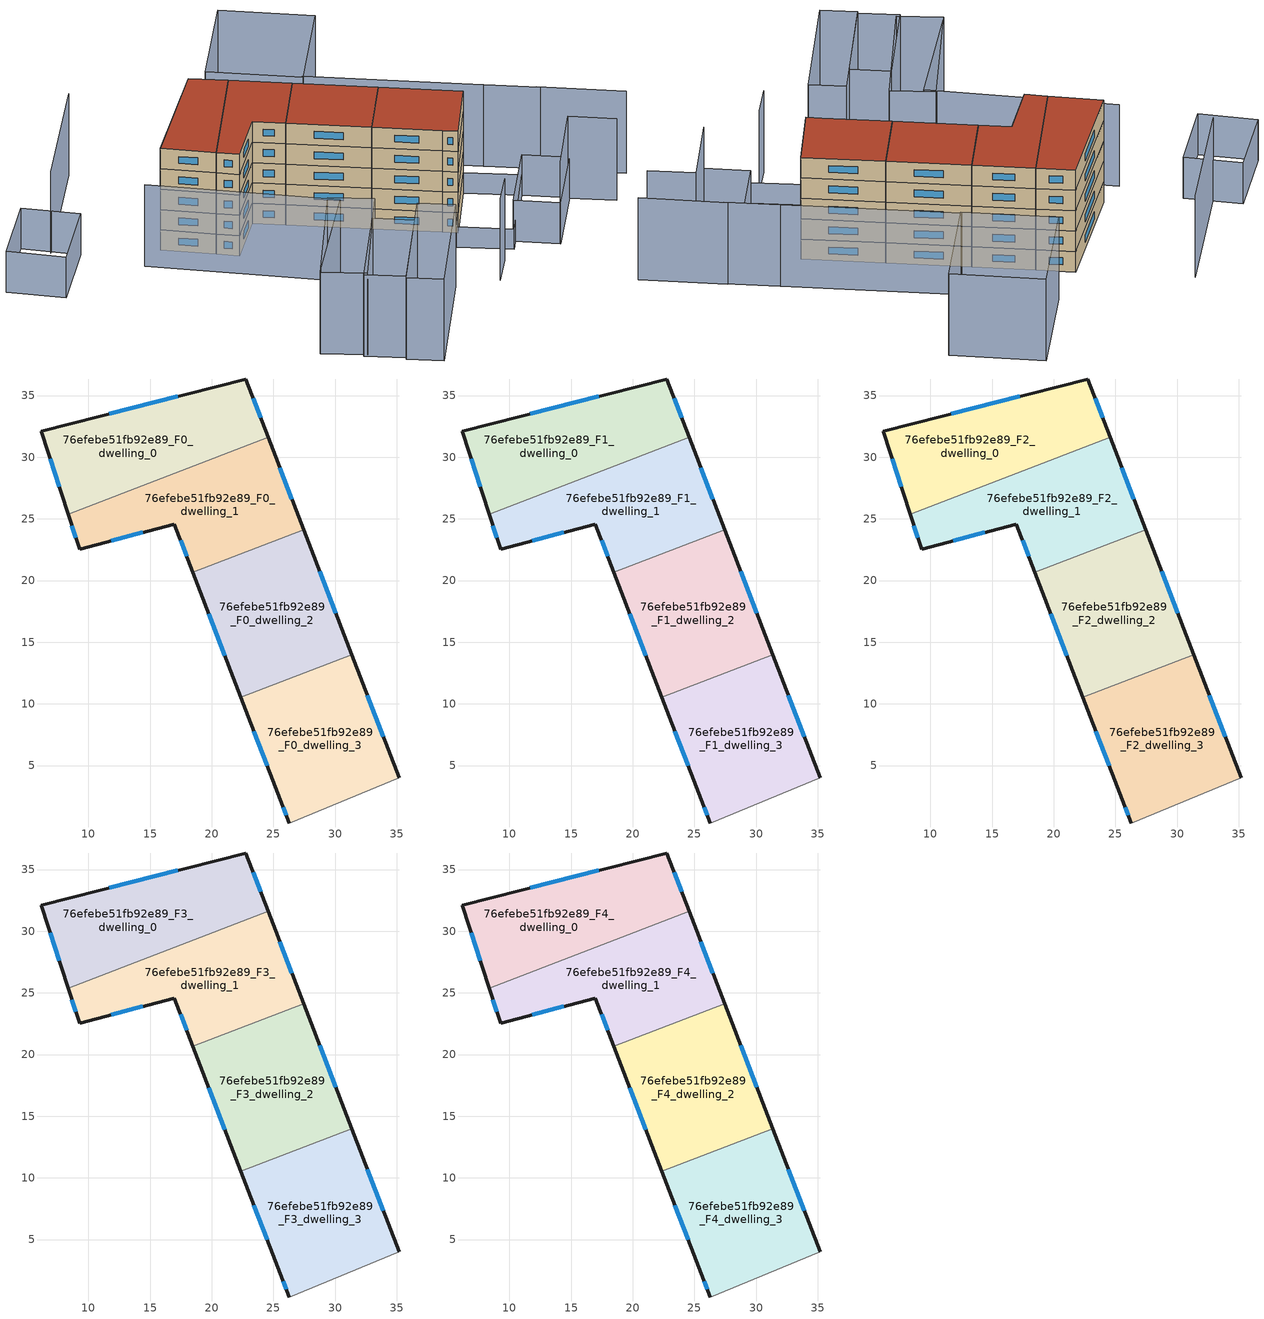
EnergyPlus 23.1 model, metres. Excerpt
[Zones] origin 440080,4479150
76efebe51fb92e89_F0_dwelling_0
 floor ground (EU_floor_Construction): 22.75,36.34 24.57,31.62 8.36,25.39 6.18,32.11 z0
 wall outside (EU_wall_Construction): 24.57,31.62 22.75,36.34 6.18,32.11 8.36,25.39 z0:3
 wall to 76efebe51fb92e89_F0_dwelling_1 (EU_wall_Construction): 8.36,25.39 24.57,31.62 z0:3
 window (EU_Window_Construction): 6.91,29.88 7.64,27.62 / 17.26,34.94 11.68,33.51 / 23.97,33.19 23.35,34.78 z0.99:2.01
76efebe51fb92e89_F0_dwelling_1
 floor ground (EU_floor_Construction): 24.57,31.62 27.46,24.11 18.48,20.65 16.97,24.58 9.29,22.54 8.36,25.39 z0
 wall outside (EU_wall_Construction): 27.46,24.11 24.57,31.62 / 8.36,25.39 9.29,22.54 16.97,24.58 18.48,20.65 z0:3
 wall to 76efebe51fb92e89_F0_dwelling_2 (EU_wall_Construction): 18.48,20.65 27.46,24.11 z0:3
 window (EU_Window_Construction): 26.5,26.6 25.52,29.13 / 17.47,23.28 17.98,21.95 / 11.83,23.21 14.42,23.9 / 8.67,24.44 8.98,23.48 z0.99:2.01
76efebe51fb92e89_F0_dwelling_2
 floor ground (EU_floor_Construction): 27.46,24.11 31.34,14.01 22.36,10.55 18.48,20.65 z0
 wall outside (EU_wall_Construction): 18.48,20.65 22.36,10.55 / 31.34,14.01 27.46,24.11 z0:3
 wall to 76efebe51fb92e89_F0_dwelling_3 (EU_wall_Construction): 22.36,10.55 31.34,14.01 z0:3
 window (EU_Window_Construction): 19.76,17.3 21.07,13.9 / 30.06,17.36 28.75,20.76 z0.99:2.01
76efebe51fb92e89_F0_dwelling_3
 floor ground (EU_floor_Construction): 31.34,14.01 35.19,4 26.28,0.35 25.56,2.24 22.36,10.55 z0
 wall outside (EU_wall_Construction): 35.19,4 31.34,14.01 / 22.36,10.55 25.56,2.24 26.28,0.35 z0:3
 wall adiabatic (EU_wall_Construction): 26.28,0.35 35.19,4 z0:3
 window (EU_Window_Construction): 33.92,7.32 32.62,10.69 / 25.8,1.61 26.04,0.97 / 23.42,7.79 24.5,4.99 z0.99:2.01
76efebe51fb92e89_F1_dwelling_0
 floor to 76efebe51fb92e89_F0_dwelling_0 (EU_floor_Construction): 22.75,36.34 24.57,31.62 8.36,25.39 6.18,32.11 z3
 wall outside (EU_wall_Construction): 24.57,31.62 22.75,36.34 6.18,32.11 8.36,25.39 z3:6
 wall to 76efebe51fb92e89_F1_dwelling_1 (EU_wall_Construction): 8.36,25.39 24.57,31.62 z3:6
 window (EU_Window_Construction): 6.91,29.88 7.64,27.62 / 17.26,34.94 11.68,33.51 / 23.97,33.19 23.35,34.78 z3.99:5.01
76efebe51fb92e89_F1_dwelling_1
 floor to 76efebe51fb92e89_F0_dwelling_1 (EU_floor_Construction): 24.57,31.62 27.46,24.11 18.48,20.65 16.97,24.58 9.29,22.54 8.36,25.39 z3
 wall outside (EU_wall_Construction): 27.46,24.11 24.57,31.62 / 8.36,25.39 9.29,22.54 16.97,24.58 18.48,20.65 z3:6
 wall to 76efebe51fb92e89_F1_dwelling_2 (EU_wall_Construction): 18.48,20.65 27.46,24.11 z3:6
 window (EU_Window_Construction): 26.5,26.6 25.52,29.13 / 17.47,23.28 17.98,21.95 / 11.83,23.21 14.42,23.9 / 8.67,24.44 8.98,23.48 z3.99:5.01
76efebe51fb92e89_F1_dwelling_2
 floor to 76efebe51fb92e89_F0_dwelling_2 (EU_floor_Construction): 27.46,24.11 31.34,14.01 22.36,10.55 18.48,20.65 z3
 wall outside (EU_wall_Construction): 18.48,20.65 22.36,10.55 / 31.34,14.01 27.46,24.11 z3:6
 wall to 76efebe51fb92e89_F1_dwelling_3 (EU_wall_Construction): 22.36,10.55 31.34,14.01 z3:6
 window (EU_Window_Construction): 19.76,17.3 21.07,13.9 / 30.06,17.36 28.75,20.76 z3.99:5.01
76efebe51fb92e89_F1_dwelling_3
 floor to 76efebe51fb92e89_F0_dwelling_3 (EU_floor_Construction): 31.34,14.01 35.19,4 26.28,0.35 25.56,2.24 22.36,10.55 z3
 wall outside (EU_wall_Construction): 35.19,4 31.34,14.01 / 22.36,10.55 25.56,2.24 26.28,0.35 z3:6
 wall adiabatic (EU_wall_Construction): 26.28,0.35 35.19,4 z3:6
 window (EU_Window_Construction): 33.92,7.32 32.62,10.69 / 25.8,1.61 26.04,0.97 / 23.42,7.79 24.5,4.99 z3.99:5.01
76efebe51fb92e89_F2_dwelling_0
 floor to 76efebe51fb92e89_F1_dwelling_0 (EU_floor_Construction): 22.75,36.34 24.57,31.62 8.36,25.39 6.18,32.11 z6
 wall outside (EU_wall_Construction): 24.57,31.62 22.75,36.34 6.18,32.11 8.36,25.39 z6:9
 wall to 76efebe51fb92e89_F2_dwelling_1 (EU_wall_Construction): 8.36,25.39 24.57,31.62 z6:9
 window (EU_Window_Construction): 6.91,29.88 7.64,27.62 / 17.26,34.94 11.68,33.51 / 23.97,33.19 23.35,34.78 z6.99:8.01
76efebe51fb92e89_F2_dwelling_1
 floor to 76efebe51fb92e89_F1_dwelling_1 (EU_floor_Construction): 24.57,31.62 27.46,24.11 18.48,20.65 16.97,24.58 9.29,22.54 8.36,25.39 z6
 wall outside (EU_wall_Construction): 27.46,24.11 24.57,31.62 / 8.36,25.39 9.29,22.54 16.97,24.58 18.48,20.65 z6:9
 wall to 76efebe51fb92e89_F2_dwelling_2 (EU_wall_Construction): 18.48,20.65 27.46,24.11 z6:9
 window (EU_Window_Construction): 26.5,26.6 25.52,29.13 / 17.47,23.28 17.98,21.95 / 11.83,23.21 14.42,23.9 / 8.67,24.44 8.98,23.48 z6.99:8.01
76efebe51fb92e89_F2_dwelling_2
 floor to 76efebe51fb92e89_F1_dwelling_2 (EU_floor_Construction): 27.46,24.11 31.34,14.01 22.36,10.55 18.48,20.65 z6
 wall outside (EU_wall_Construction): 18.48,20.65 22.36,10.55 / 31.34,14.01 27.46,24.11 z6:9
 wall to 76efebe51fb92e89_F2_dwelling_3 (EU_wall_Construction): 22.36,10.55 31.34,14.01 z6:9
 window (EU_Window_Construction): 19.76,17.3 21.07,13.9 / 30.06,17.36 28.75,20.76 z6.99:8.01
76efebe51fb92e89_F2_dwelling_3
 floor to 76efebe51fb92e89_F1_dwelling_3 (EU_floor_Construction): 31.34,14.01 35.19,4 26.28,0.35 25.56,2.24 22.36,10.55 z6
 wall outside (EU_wall_Construction): 35.19,4 31.34,14.01 / 22.36,10.55 25.56,2.24 26.28,0.35 z6:9
 wall adiabatic (EU_wall_Construction): 26.28,0.35 35.19,4 z6:9
 window (EU_Window_Construction): 33.92,7.32 32.62,10.69 / 25.8,1.61 26.04,0.97 / 23.42,7.79 24.5,4.99 z6.99:8.01
76efebe51fb92e89_F3_dwelling_0
 floor to 76efebe51fb92e89_F2_dwelling_0 (EU_floor_Construction): 22.75,36.34 24.57,31.62 8.36,25.39 6.18,32.11 z9
 wall outside (EU_wall_Construction): 24.57,31.62 22.75,36.34 6.18,32.11 8.36,25.39 z9:12
 wall to 76efebe51fb92e89_F3_dwelling_1 (EU_wall_Construction): 8.36,25.39 24.57,31.62 z9:12
 window (EU_Window_Construction): 6.91,29.88 7.64,27.62 / 17.26,34.94 11.68,33.51 / 23.97,33.19 23.35,34.78 z9.99:11.01
76efebe51fb92e89_F3_dwelling_1
 floor to 76efebe51fb92e89_F2_dwelling_1 (EU_floor_Construction): 24.57,31.62 27.46,24.11 18.48,20.65 16.97,24.58 9.29,22.54 8.36,25.39 z9
 wall outside (EU_wall_Construction): 27.46,24.11 24.57,31.62 / 8.36,25.39 9.29,22.54 16.97,24.58 18.48,20.65 z9:12
 wall to 76efebe51fb92e89_F3_dwelling_2 (EU_wall_Construction): 18.48,20.65 27.46,24.11 z9:12
 window (EU_Window_Construction): 26.5,26.6 25.52,29.13 / 17.47,23.28 17.98,21.95 / 11.83,23.21 14.42,23.9 / 8.67,24.44 8.98,23.48 z9.99:11.01
76efebe51fb92e89_F3_dwelling_2
 floor to 76efebe51fb92e89_F2_dwelling_2 (EU_floor_Construction): 27.46,24.11 31.34,14.01 22.36,10.55 18.48,20.65 z9
 wall outside (EU_wall_Construction): 18.48,20.65 22.36,10.55 / 31.34,14.01 27.46,24.11 z9:12
 wall to 76efebe51fb92e89_F3_dwelling_3 (EU_wall_Construction): 22.36,10.55 31.34,14.01 z9:12
 window (EU_Window_Construction): 19.76,17.3 21.07,13.9 / 30.06,17.36 28.75,20.76 z9.99:11.01
76efebe51fb92e89_F3_dwelling_3
 floor to 76efebe51fb92e89_F2_dwelling_3 (EU_floor_Construction): 31.34,14.01 35.19,4 26.28,0.35 25.56,2.24 22.36,10.55 z9
 wall outside (EU_wall_Construction): 35.19,4 31.34,14.01 / 22.36,10.55 25.56,2.24 26.28,0.35 z9:12
 wall adiabatic (EU_wall_Construction): 26.28,0.35 35.19,4 z9:12
 window (EU_Window_Construction): 33.92,7.32 32.62,10.69 / 25.8,1.61 26.04,0.97 / 23.42,7.79 24.5,4.99 z9.99:11.01
76efebe51fb92e89_F4_dwelling_0
 floor to 76efebe51fb92e89_F3_dwelling_0 (EU_floor_Construction): 22.75,36.34 24.57,31.62 8.36,25.39 6.18,32.11 z12
 wall outside (EU_wall_Construction): 24.57,31.62 22.75,36.34 6.18,32.11 8.36,25.39 z12:15
 wall to 76efebe51fb92e89_F4_dwelling_1 (EU_wall_Construction): 8.36,25.39 24.57,31.62 z12:15
 window (EU_Window_Construction): 6.91,29.88 7.64,27.62 / 17.26,34.94 11.68,33.51 / 23.97,33.19 23.35,34.78 z12.99:14.01
 roof outside (EU_roof_Construction): 24.57,31.62 22.75,36.34 6.18,32.11 8.36,25.39 z15
76efebe51fb92e89_F4_dwelling_1
 floor to 76efebe51fb92e89_F3_dwelling_1 (EU_floor_Construction): 24.57,31.62 27.46,24.11 18.48,20.65 16.97,24.58 9.29,22.54 8.36,25.39 z12
 wall outside (EU_wall_Construction): 27.46,24.11 24.57,31.62 / 8.36,25.39 9.29,22.54 16.97,24.58 18.48,20.65 z12:15
 wall to 76efebe51fb92e89_F4_dwelling_2 (EU_wall_Construction): 18.48,20.65 27.46,24.11 z12:15
 window (EU_Window_Construction): 26.5,26.6 25.52,29.13 / 17.47,23.28 17.98,21.95 / 11.83,23.21 14.42,23.9 / 8.67,24.44 8.98,23.48 z12.99:14.01
 roof outside (EU_roof_Construction): 27.46,24.11 24.57,31.62 8.36,25.39 9.29,22.54 16.97,24.58 18.48,20.65 z15
76efebe51fb92e89_F4_dwelling_2
 floor to 76efebe51fb92e89_F3_dwelling_2 (EU_floor_Construction): 27.46,24.11 31.34,14.01 22.36,10.55 18.48,20.65 z12
 wall outside (EU_wall_Construction): 18.48,20.65 22.36,10.55 / 31.34,14.01 27.46,24.11 z12:15
 wall to 76efebe51fb92e89_F4_dwelling_3 (EU_wall_Construction): 22.36,10.55 31.34,14.01 z12:15
 window (EU_Window_Construction): 19.76,17.3 21.07,13.9 / 30.06,17.36 28.75,20.76 z12.99:14.01
 roof outside (EU_roof_Construction): 31.34,14.01 27.46,24.11 18.48,20.65 22.36,10.55 z15
76efebe51fb92e89_F4_dwelling_3
 floor to 76efebe51fb92e89_F3_dwelling_3 (EU_floor_Construction): 31.34,14.01 35.19,4 26.28,0.35 25.56,2.24 22.36,10.55 z12
 wall outside (EU_wall_Construction): 35.19,4 31.34,14.01 / 22.36,10.55 25.56,2.24 26.28,0.35 z12:15
 wall adiabatic (EU_wall_Construction): 26.28,0.35 35.19,4 z12:15
 window (EU_Window_Construction): 33.92,7.32 32.62,10.69 / 25.8,1.61 26.04,0.97 / 23.42,7.79 24.5,4.99 z12.99:14.01
 roof outside (EU_roof_Construction): 35.19,4 31.34,14.01 22.36,10.55 25.56,2.24 26.28,0.35 z15
shading: 18.42,-9.38 22.97,-7.73 / 29.57,-12.27 39.87,-8.27 / 39.87,-8.27 42.11,-14.06 / 1.94,32.2 9.47,8.6 / 9.47,8.6 -6.75,3.43 / 48.47,-12.23 44.51,-1.64 / 44.62,-2.13 42.08,4.54 / 42.03,4.52 33.9,25.86 / 17.36,50.37 -0.45,44.19 / -3.74,-7.02 12.92,-0.47 / 12.92,-0.47 14.68,-4.97 / 14.68,-4.97 -1.98,-11.51 / -1.98,-11.51 -3.74,-7.02 / 9.15,-1.95 -3.46,-6.91 / -3.46,-6.91 -5.42,-1.92 / -5.42,-1.92 7.19,3.03 / 7.19,3.03 9.15,-1.95 / -7.27,3.21 9.19,10.26 / 9.19,10.26 11.53,4.8 / 11.53,4.8 -4.93,-2.26 / -4.93,-2.26 -7.27,3.21 / 29.52,37.23 43.5,42.35 / 43.5,42.35 47.73,30.79 / 47.73,30.79 33.75,25.67 / 33.75,25.67 29.52,37.23 z0:12; 39.99,-8.48 29.67,-12.34 / 29.67,-12.34 27.56,-6.67 / 27.56,-6.67 37.88,-2.82 / 37.88,-2.82 39.99,-8.48 / 0.91,40.63 -9.22,37.73 / -9.22,37.73 -11.34,45.12 / -11.34,45.12 -1.21,48.02 / -1.21,48.02 0.91,40.63 z0:6; 37.95,-2.79 25.87,-7.68 / 25.87,-7.68 23.12,-0.89 / 23.12,-0.89 35.19,4 / 35.19,4 37.95,-2.79 z0:3
[Building]
EU S2 Campaign: North Axis=0; Terrain=City; Solar Distribution=FullExterior
[Site:Location]
Madrid: Latitude=40.5; Longitude=-3.5; Time Zone=1; Elevation=609
[SizingPeriod:WeatherFileDays]
AnnualSizingPeriod: Begin Month=1; Begin Day of Month=1; End Month=12; End Day of Month=31; Day of Week for Start Day=Monday; Use Weather File Daylight Saving Period=No; Use Weather File Rain and Snow Indicators=No
[MATERIAL]
EU_InternalMass_Material: Roughness=MediumRough; Thickness=0.1; Conductivity=1; Density=1800; Specific Heat=900; Thermal Absorptance=0.9; Solar Absorptance=0.7; Visible Absorptance=0.7
[MATERIAL:NOMASS] Roughness=MediumRough; Thermal Absorptance=0.9; Solar Absorptance=0.7; Visible Absorptance=0.7
Name | Thermal Resistance
EU_wall_NoMass | 0.609216
EU_roof_NoMass | 0.513268
EU_floor_NoMass | 0.568163
[WINDOWMATERIAL:SIMPLEGLAZINGSYSTEM]
EU_Window_SimpleGlazing: UFactor=5.50606; Solar Heat Gain Coefficient=0.85; Visible Transmittance=0.85
[CONSTRUCTION]
EU_wall_Construction: EU_wall_NoMass
EU_roof_Construction: EU_roof_NoMass
EU_floor_Construction: EU_floor_NoMass
EU_InternalMass_Construction: EU_InternalMass_Material
EU_Window_Construction: EU_Window_SimpleGlazing
[ZONE] Type=1; Multiplier=1; Ceiling Height=autocalculate; Floor Area=autocalculate; Part of Total Floor Area=Yes
Name | Volume
76efebe51fb92e89_F0_dwelling_0; 76efebe51fb92e89_F1_dwelling_0; 76efebe51fb92e89_F2_dwelling_0; 76efebe51fb92e89_F3_dwelling_0; 76efebe51fb92e89_F4_dwelling_0 | 312.604
76efebe51fb92e89_F0_dwelling_1; 76efebe51fb92e89_F1_dwelling_1; 76efebe51fb92e89_F2_dwelling_1; 76efebe51fb92e89_F3_dwelling_1; 76efebe51fb92e89_F4_dwelling_1 | 312.636
76efebe51fb92e89_F0_dwelling_2 | 312.593
76efebe51fb92e89_F1_dwelling_2; 76efebe51fb92e89_F2_dwelling_2; 76efebe51fb92e89_F3_dwelling_2; 76efebe51fb92e89_F4_dwelling_2 | 312.591
76efebe51fb92e89_F0_dwelling_3; 76efebe51fb92e89_F1_dwelling_3; 76efebe51fb92e89_F2_dwelling_3; 76efebe51fb92e89_F3_dwelling_3; 76efebe51fb92e89_F4_dwelling_3 | 312.624
[INTERNALMASS] Construction=EU_InternalMass_Construction
Name | Zone or ZoneList | Surface Area
76efebe51fb92e89_F0_dwelling_0_EU_InternalMass | 76efebe51fb92e89_F0_dwelling_0 | 104.201
76efebe51fb92e89_F0_dwelling_1_EU_InternalMass | 76efebe51fb92e89_F0_dwelling_1 | 104.212
76efebe51fb92e89_F0_dwelling_2_EU_InternalMass | 76efebe51fb92e89_F0_dwelling_2 | 104.197
76efebe51fb92e89_F0_dwelling_3_EU_InternalMass | 76efebe51fb92e89_F0_dwelling_3 | 104.208
76efebe51fb92e89_F1_dwelling_0_EU_InternalMass | 76efebe51fb92e89_F1_dwelling_0 | 104.201
76efebe51fb92e89_F1_dwelling_1_EU_InternalMass | 76efebe51fb92e89_F1_dwelling_1 | 104.212
76efebe51fb92e89_F1_dwelling_2_EU_InternalMass | 76efebe51fb92e89_F1_dwelling_2 | 104.197
76efebe51fb92e89_F1_dwelling_3_EU_InternalMass | 76efebe51fb92e89_F1_dwelling_3 | 104.208
76efebe51fb92e89_F2_dwelling_0_EU_InternalMass | 76efebe51fb92e89_F2_dwelling_0 | 104.201
76efebe51fb92e89_F2_dwelling_1_EU_InternalMass | 76efebe51fb92e89_F2_dwelling_1 | 104.212
76efebe51fb92e89_F2_dwelling_2_EU_InternalMass | 76efebe51fb92e89_F2_dwelling_2 | 104.197
76efebe51fb92e89_F2_dwelling_3_EU_InternalMass | 76efebe51fb92e89_F2_dwelling_3 | 104.208
76efebe51fb92e89_F3_dwelling_0_EU_InternalMass | 76efebe51fb92e89_F3_dwelling_0 | 104.201
76efebe51fb92e89_F3_dwelling_1_EU_InternalMass | 76efebe51fb92e89_F3_dwelling_1 | 104.212
76efebe51fb92e89_F3_dwelling_2_EU_InternalMass | 76efebe51fb92e89_F3_dwelling_2 | 104.197
76efebe51fb92e89_F3_dwelling_3_EU_InternalMass | 76efebe51fb92e89_F3_dwelling_3 | 104.208
76efebe51fb92e89_F4_dwelling_0_EU_InternalMass | 76efebe51fb92e89_F4_dwelling_0 | 104.201
76efebe51fb92e89_F4_dwelling_1_EU_InternalMass | 76efebe51fb92e89_F4_dwelling_1 | 104.212
76efebe51fb92e89_F4_dwelling_2_EU_InternalMass | 76efebe51fb92e89_F4_dwelling_2 | 104.197
76efebe51fb92e89_F4_dwelling_3_EU_InternalMass | 76efebe51fb92e89_F4_dwelling_3 | 104.208
[OTHEREQUIPMENT] Fuel Type=Electricity; Design Level Calculation Method=Watts/Area; Power per Zone Floor Area=1; Fraction Latent=0; Fraction Radiant=0; Fraction Lost=0; Carbon Dioxide Generation Rate=0; EndUse Subcategory=EU_Step8_InternalGains
Name | Zone or ZoneList or Space or SpaceList | Schedule
EU_Step8_InternalGain_76efebe51fb92e89_F0_dwelling_0_f000 | 76efebe51fb92e89_F0_dwelling_0 | EU_Step8_GainSchedule_76efebe51fb92e89_F0_dwelling_0_f000
EU_Step8_InternalGain_76efebe51fb92e89_F0_dwelling_1_f000 | 76efebe51fb92e89_F0_dwelling_1 | EU_Step8_GainSchedule_76efebe51fb92e89_F0_dwelling_1_f000
EU_Step8_InternalGain_76efebe51fb92e89_F0_dwelling_2_f000 | 76efebe51fb92e89_F0_dwelling_2 | EU_Step8_GainSchedule_76efebe51fb92e89_F0_dwelling_2_f000
EU_Step8_InternalGain_76efebe51fb92e89_F0_dwelling_3_f000 | 76efebe51fb92e89_F0_dwelling_3 | EU_Step8_GainSchedule_76efebe51fb92e89_F0_dwelling_3_f000
EU_Step8_InternalGain_76efebe51fb92e89_F1_dwelling_0_f000 | 76efebe51fb92e89_F1_dwelling_0 | EU_Step8_GainSchedule_76efebe51fb92e89_F1_dwelling_0_f000
EU_Step8_InternalGain_76efebe51fb92e89_F1_dwelling_1_f000 | 76efebe51fb92e89_F1_dwelling_1 | EU_Step8_GainSchedule_76efebe51fb92e89_F1_dwelling_1_f000
EU_Step8_InternalGain_76efebe51fb92e89_F1_dwelling_2_f000 | 76efebe51fb92e89_F1_dwelling_2 | EU_Step8_GainSchedule_76efebe51fb92e89_F1_dwelling_2_f000
EU_Step8_InternalGain_76efebe51fb92e89_F1_dwelling_3_f000 | 76efebe51fb92e89_F1_dwelling_3 | EU_Step8_GainSchedule_76efebe51fb92e89_F1_dwelling_3_f000
EU_Step8_InternalGain_76efebe51fb92e89_F2_dwelling_0_f000 | 76efebe51fb92e89_F2_dwelling_0 | EU_Step8_GainSchedule_76efebe51fb92e89_F2_dwelling_0_f000
EU_Step8_InternalGain_76efebe51fb92e89_F2_dwelling_1_f000 | 76efebe51fb92e89_F2_dwelling_1 | EU_Step8_GainSchedule_76efebe51fb92e89_F2_dwelling_1_f000
EU_Step8_InternalGain_76efebe51fb92e89_F2_dwelling_2_f000 | 76efebe51fb92e89_F2_dwelling_2 | EU_Step8_GainSchedule_76efebe51fb92e89_F2_dwelling_2_f000
EU_Step8_InternalGain_76efebe51fb92e89_F2_dwelling_3_f000 | 76efebe51fb92e89_F2_dwelling_3 | EU_Step8_GainSchedule_76efebe51fb92e89_F2_dwelling_3_f000
EU_Step8_InternalGain_76efebe51fb92e89_F3_dwelling_0_f000 | 76efebe51fb92e89_F3_dwelling_0 | EU_Step8_GainSchedule_76efebe51fb92e89_F3_dwelling_0_f000
EU_Step8_InternalGain_76efebe51fb92e89_F3_dwelling_1_f000 | 76efebe51fb92e89_F3_dwelling_1 | EU_Step8_GainSchedule_76efebe51fb92e89_F3_dwelling_1_f000
EU_Step8_InternalGain_76efebe51fb92e89_F3_dwelling_2_f000 | 76efebe51fb92e89_F3_dwelling_2 | EU_Step8_GainSchedule_76efebe51fb92e89_F3_dwelling_2_f000
EU_Step8_InternalGain_76efebe51fb92e89_F3_dwelling_3_f000 | 76efebe51fb92e89_F3_dwelling_3 | EU_Step8_GainSchedule_76efebe51fb92e89_F3_dwelling_3_f000
EU_Step8_InternalGain_76efebe51fb92e89_F4_dwelling_0_f000 | 76efebe51fb92e89_F4_dwelling_0 | EU_Step8_GainSchedule_76efebe51fb92e89_F4_dwelling_0_f000
EU_Step8_InternalGain_76efebe51fb92e89_F4_dwelling_1_f000 | 76efebe51fb92e89_F4_dwelling_1 | EU_Step8_GainSchedule_76efebe51fb92e89_F4_dwelling_1_f000
EU_Step8_InternalGain_76efebe51fb92e89_F4_dwelling_2_f000 | 76efebe51fb92e89_F4_dwelling_2 | EU_Step8_GainSchedule_76efebe51fb92e89_F4_dwelling_2_f000
EU_Step8_InternalGain_76efebe51fb92e89_F4_dwelling_3_f000 | 76efebe51fb92e89_F4_dwelling_3 | EU_Step8_GainSchedule_76efebe51fb92e89_F4_dwelling_3_f000
[ZONEVENTILATION:DESIGNFLOWRATE] Schedule=EU_AlwaysOn; Design Flow Rate Calculation Method=AirChanges/Hour; Air Changes per Hour=0.752966; Ventilation Type=Natural; Fan Pressure Rise=0; Fan Total Efficiency=1; Constant Term Coefficient=1; Temperature Term Coefficient=0; Velocity Term Coefficient=0; Velocity Squared Term Coefficient=0; Minimum Indoor Temperature=-100; Maximum Indoor Temperature=100; Delta Temperature=-100; Minimum Outdoor Temperature=-100; Maximum Outdoor Temperature=100; Maximum Wind Speed=40
Name | Zone or ZoneList or Space or SpaceList
EU_ConstantAir_76efebe51fb92e89_F0_dwelling_0 | 76efebe51fb92e89_F0_dwelling_0
EU_ConstantAir_76efebe51fb92e89_F0_dwelling_1 | 76efebe51fb92e89_F0_dwelling_1
EU_ConstantAir_76efebe51fb92e89_F0_dwelling_2 | 76efebe51fb92e89_F0_dwelling_2
EU_ConstantAir_76efebe51fb92e89_F0_dwelling_3 | 76efebe51fb92e89_F0_dwelling_3
EU_ConstantAir_76efebe51fb92e89_F1_dwelling_0 | 76efebe51fb92e89_F1_dwelling_0
EU_ConstantAir_76efebe51fb92e89_F1_dwelling_1 | 76efebe51fb92e89_F1_dwelling_1
EU_ConstantAir_76efebe51fb92e89_F1_dwelling_2 | 76efebe51fb92e89_F1_dwelling_2
EU_ConstantAir_76efebe51fb92e89_F1_dwelling_3 | 76efebe51fb92e89_F1_dwelling_3
EU_ConstantAir_76efebe51fb92e89_F2_dwelling_0 | 76efebe51fb92e89_F2_dwelling_0
EU_ConstantAir_76efebe51fb92e89_F2_dwelling_1 | 76efebe51fb92e89_F2_dwelling_1
EU_ConstantAir_76efebe51fb92e89_F2_dwelling_2 | 76efebe51fb92e89_F2_dwelling_2
EU_ConstantAir_76efebe51fb92e89_F2_dwelling_3 | 76efebe51fb92e89_F2_dwelling_3
EU_ConstantAir_76efebe51fb92e89_F3_dwelling_0 | 76efebe51fb92e89_F3_dwelling_0
EU_ConstantAir_76efebe51fb92e89_F3_dwelling_1 | 76efebe51fb92e89_F3_dwelling_1
EU_ConstantAir_76efebe51fb92e89_F3_dwelling_2 | 76efebe51fb92e89_F3_dwelling_2
EU_ConstantAir_76efebe51fb92e89_F3_dwelling_3 | 76efebe51fb92e89_F3_dwelling_3
EU_ConstantAir_76efebe51fb92e89_F4_dwelling_0 | 76efebe51fb92e89_F4_dwelling_0
EU_ConstantAir_76efebe51fb92e89_F4_dwelling_1 | 76efebe51fb92e89_F4_dwelling_1
EU_ConstantAir_76efebe51fb92e89_F4_dwelling_2 | 76efebe51fb92e89_F4_dwelling_2
EU_ConstantAir_76efebe51fb92e89_F4_dwelling_3 | 76efebe51fb92e89_F4_dwelling_3
[HVACTEMPLATE:THERMOSTAT] Constant Heating Setpoint=20; Constant Cooling Setpoint=50
EU_HeatOnly_76efebe51fb92e89_F0_dwelling_0; EU_HeatOnly_76efebe51fb92e89_F0_dwelling_1; EU_HeatOnly_76efebe51fb92e89_F0_dwelling_2; EU_HeatOnly_76efebe51fb92e89_F0_dwelling_3; EU_HeatOnly_76efebe51fb92e89_F1_dwelling_0; EU_HeatOnly_76efebe51fb92e89_F1_dwelling_1; EU_HeatOnly_76efebe51fb92e89_F1_dwelling_2; EU_HeatOnly_76efebe51fb92e89_F1_dwelling_3; EU_HeatOnly_76efebe51fb92e89_F2_dwelling_0; EU_HeatOnly_76efebe51fb92e89_F2_dwelling_1; EU_HeatOnly_76efebe51fb92e89_F2_dwelling_2; EU_HeatOnly_76efebe51fb92e89_F2_dwelling_3; EU_HeatOnly_76efebe51fb92e89_F3_dwelling_0; EU_HeatOnly_76efebe51fb92e89_F3_dwelling_1; EU_HeatOnly_76efebe51fb92e89_F3_dwelling_2; EU_HeatOnly_76efebe51fb92e89_F3_dwelling_3; EU_HeatOnly_76efebe51fb92e89_F4_dwelling_0; EU_HeatOnly_76efebe51fb92e89_F4_dwelling_1; EU_HeatOnly_76efebe51fb92e89_F4_dwelling_2; EU_HeatOnly_76efebe51fb92e89_F4_dwelling_3
[HVACTEMPLATE:ZONE:IDEALLOADSAIRSYSTEM] System Availability Schedule=EU_AlwaysOn; Maximum Heating Supply Air Temperature=50; Minimum Cooling Supply Air Temperature=13; Maximum Heating Supply Air Humidity Ratio=0.0156; Minimum Cooling Supply Air Humidity Ratio=0.0077; Heating Limit=NoLimit; Cooling Limit=NoLimit; Heating Availability Schedule=EU_AlwaysOn; Cooling Availability Schedule=EU_CoolingOff; Dehumidification Control Type=ConstantSensibleHeatRatio; Cooling Sensible Heat Ratio=0.7; Dehumidification Setpoint=60; Humidification Control Type=None; Humidification Setpoint=30; Outdoor Air Method=None; Outdoor Air Flow Rate per Person=0.00944; Outdoor Air Flow Rate per Zone Floor Area=0; Outdoor Air Flow Rate per Zone=0; Demand Controlled Ventilation Type=None; Outdoor Air Economizer Type=NoEconomizer; Heat Recovery Type=None; Sensible Heat Recovery Effectiveness=0.7; Latent Heat Recovery Effectiveness=0.65
Name | Template Thermostat
76efebe51fb92e89_F0_dwelling_0 | EU_HeatOnly_76efebe51fb92e89_F0_dwelling_0
76efebe51fb92e89_F0_dwelling_1 | EU_HeatOnly_76efebe51fb92e89_F0_dwelling_1
76efebe51fb92e89_F0_dwelling_2 | EU_HeatOnly_76efebe51fb92e89_F0_dwelling_2
76efebe51fb92e89_F0_dwelling_3 | EU_HeatOnly_76efebe51fb92e89_F0_dwelling_3
76efebe51fb92e89_F1_dwelling_0 | EU_HeatOnly_76efebe51fb92e89_F1_dwelling_0
76efebe51fb92e89_F1_dwelling_1 | EU_HeatOnly_76efebe51fb92e89_F1_dwelling_1
76efebe51fb92e89_F1_dwelling_2 | EU_HeatOnly_76efebe51fb92e89_F1_dwelling_2
76efebe51fb92e89_F1_dwelling_3 | EU_HeatOnly_76efebe51fb92e89_F1_dwelling_3
76efebe51fb92e89_F2_dwelling_0 | EU_HeatOnly_76efebe51fb92e89_F2_dwelling_0
76efebe51fb92e89_F2_dwelling_1 | EU_HeatOnly_76efebe51fb92e89_F2_dwelling_1
76efebe51fb92e89_F2_dwelling_2 | EU_HeatOnly_76efebe51fb92e89_F2_dwelling_2
76efebe51fb92e89_F2_dwelling_3 | EU_HeatOnly_76efebe51fb92e89_F2_dwelling_3
76efebe51fb92e89_F3_dwelling_0 | EU_HeatOnly_76efebe51fb92e89_F3_dwelling_0
76efebe51fb92e89_F3_dwelling_1 | EU_HeatOnly_76efebe51fb92e89_F3_dwelling_1
76efebe51fb92e89_F3_dwelling_2 | EU_HeatOnly_76efebe51fb92e89_F3_dwelling_2
76efebe51fb92e89_F3_dwelling_3 | EU_HeatOnly_76efebe51fb92e89_F3_dwelling_3
76efebe51fb92e89_F4_dwelling_0 | EU_HeatOnly_76efebe51fb92e89_F4_dwelling_0
76efebe51fb92e89_F4_dwelling_1 | EU_HeatOnly_76efebe51fb92e89_F4_dwelling_1
76efebe51fb92e89_F4_dwelling_2 | EU_HeatOnly_76efebe51fb92e89_F4_dwelling_2
76efebe51fb92e89_F4_dwelling_3 | EU_HeatOnly_76efebe51fb92e89_F4_dwelling_3
[SIZING:ZONE] Zone Cooling Design Supply Air Temperature Input Method=SupplyAirTemperature; Zone Cooling Design Supply Air Temperature=13; Zone Heating Design Supply Air Temperature Input Method=SupplyAirTemperature; Zone Heating Design Supply Air Temperature=50; Zone Cooling Design Supply Air Humidity Ratio=0.008; Zone Heating Design Supply Air Humidity Ratio=0.008; Cooling Design Air Flow Method=DesignDay; Cooling Design Air Flow Rate=0; Cooling Minimum Air Flow per Zone Floor Area=0.000762; Cooling Minimum Air Flow=0; Cooling Minimum Air Flow Fraction=0.2; Heating Design Air Flow Method=DesignDay; Heating Design Air Flow Rate=0; Heating Maximum Air Flow per Zone Floor Area=0.002032; Heating Maximum Air Flow=0.141576; Heating Maximum Air Flow Fraction=0.3; Account for Dedicated Outdoor Air System=No; Dedicated Outdoor Air System Control Strategy=NeutralSupplyAir; Dedicated Outdoor Air Low Setpoint Temperature for Design=autosize; Dedicated Outdoor Air High Setpoint Temperature for Design=autosize; Zone Load Sizing Method=Sensible Load Only No Latent Load; Zone Latent Cooling Design Supply Air Humidity Ratio Input Method=HumidityRatioDifference; Zone Cooling Design Supply Air Humidity Ratio Difference=0.005; Zone Latent Heating Design Supply Air Humidity Ratio Input Method=HumidityRatioDifference; Zone Humidification Design Supply Air Humidity Ratio Difference=0.005
76efebe51fb92e89_F0_dwelling_0; 76efebe51fb92e89_F0_dwelling_1; 76efebe51fb92e89_F0_dwelling_2; 76efebe51fb92e89_F0_dwelling_3; 76efebe51fb92e89_F1_dwelling_0; 76efebe51fb92e89_F1_dwelling_1; 76efebe51fb92e89_F1_dwelling_2; 76efebe51fb92e89_F1_dwelling_3; 76efebe51fb92e89_F2_dwelling_0; 76efebe51fb92e89_F2_dwelling_1; 76efebe51fb92e89_F2_dwelling_2; 76efebe51fb92e89_F2_dwelling_3; 76efebe51fb92e89_F3_dwelling_0; 76efebe51fb92e89_F3_dwelling_1; 76efebe51fb92e89_F3_dwelling_2; 76efebe51fb92e89_F3_dwelling_3; 76efebe51fb92e89_F4_dwelling_0; 76efebe51fb92e89_F4_dwelling_1; 76efebe51fb92e89_F4_dwelling_2; 76efebe51fb92e89_F4_dwelling_3
[SCHEDULE:CONSTANT]
Name | Hourly Value
EU_AlwaysOn | 1
EU_CoolingOff | 0
[SCHEDULE:FILE] Column Number=1; Rows to Skip at Top=0; Number of Hours of Data=8760; Column Separator=Comma; Interpolate to Timestep=No; Minutes per Item=60; Adjust Schedule for Daylight Savings=Yes
Name | File
EU_Step8_GainSchedule_76efebe51fb92e89_F0_dwelling_0_f000 | ../../schedules/76efebe51fb92e89/76efebe51fb92e89_F0_dwelling_0_f000_gain.csv
EU_Step8_GainSchedule_76efebe51fb92e89_F0_dwelling_1_f000 | ../../schedules/76efebe51fb92e89/76efebe51fb92e89_F0_dwelling_1_f000_gain.csv
EU_Step8_GainSchedule_76efebe51fb92e89_F0_dwelling_2_f000 | ../../schedules/76efebe51fb92e89/76efebe51fb92e89_F0_dwelling_2_f000_gain.csv
EU_Step8_GainSchedule_76efebe51fb92e89_F0_dwelling_3_f000 | ../../schedules/76efebe51fb92e89/76efebe51fb92e89_F0_dwelling_3_f000_gain.csv
EU_Step8_GainSchedule_76efebe51fb92e89_F1_dwelling_0_f000 | ../../schedules/76efebe51fb92e89/76efebe51fb92e89_F1_dwelling_0_f000_gain.csv
EU_Step8_GainSchedule_76efebe51fb92e89_F1_dwelling_1_f000 | ../../schedules/76efebe51fb92e89/76efebe51fb92e89_F1_dwelling_1_f000_gain.csv
EU_Step8_GainSchedule_76efebe51fb92e89_F1_dwelling_2_f000 | ../../schedules/76efebe51fb92e89/76efebe51fb92e89_F1_dwelling_2_f000_gain.csv
EU_Step8_GainSchedule_76efebe51fb92e89_F1_dwelling_3_f000 | ../../schedules/76efebe51fb92e89/76efebe51fb92e89_F1_dwelling_3_f000_gain.csv
EU_Step8_GainSchedule_76efebe51fb92e89_F2_dwelling_0_f000 | ../../schedules/76efebe51fb92e89/76efebe51fb92e89_F2_dwelling_0_f000_gain.csv
EU_Step8_GainSchedule_76efebe51fb92e89_F2_dwelling_1_f000 | ../../schedules/76efebe51fb92e89/76efebe51fb92e89_F2_dwelling_1_f000_gain.csv
EU_Step8_GainSchedule_76efebe51fb92e89_F2_dwelling_2_f000 | ../../schedules/76efebe51fb92e89/76efebe51fb92e89_F2_dwelling_2_f000_gain.csv
EU_Step8_GainSchedule_76efebe51fb92e89_F2_dwelling_3_f000 | ../../schedules/76efebe51fb92e89/76efebe51fb92e89_F2_dwelling_3_f000_gain.csv
EU_Step8_GainSchedule_76efebe51fb92e89_F3_dwelling_0_f000 | ../../schedules/76efebe51fb92e89/76efebe51fb92e89_F3_dwelling_0_f000_gain.csv
EU_Step8_GainSchedule_76efebe51fb92e89_F3_dwelling_1_f000 | ../../schedules/76efebe51fb92e89/76efebe51fb92e89_F3_dwelling_1_f000_gain.csv
EU_Step8_GainSchedule_76efebe51fb92e89_F3_dwelling_2_f000 | ../../schedules/76efebe51fb92e89/76efebe51fb92e89_F3_dwelling_2_f000_gain.csv
EU_Step8_GainSchedule_76efebe51fb92e89_F3_dwelling_3_f000 | ../../schedules/76efebe51fb92e89/76efebe51fb92e89_F3_dwelling_3_f000_gain.csv
EU_Step8_GainSchedule_76efebe51fb92e89_F4_dwelling_0_f000 | ../../schedules/76efebe51fb92e89/76efebe51fb92e89_F4_dwelling_0_f000_gain.csv
EU_Step8_GainSchedule_76efebe51fb92e89_F4_dwelling_1_f000 | ../../schedules/76efebe51fb92e89/76efebe51fb92e89_F4_dwelling_1_f000_gain.csv
EU_Step8_GainSchedule_76efebe51fb92e89_F4_dwelling_2_f000 | ../../schedules/76efebe51fb92e89/76efebe51fb92e89_F4_dwelling_2_f000_gain.csv
EU_Step8_GainSchedule_76efebe51fb92e89_F4_dwelling_3_f000 | ../../schedules/76efebe51fb92e89/76efebe51fb92e89_F4_dwelling_3_f000_gain.csv
